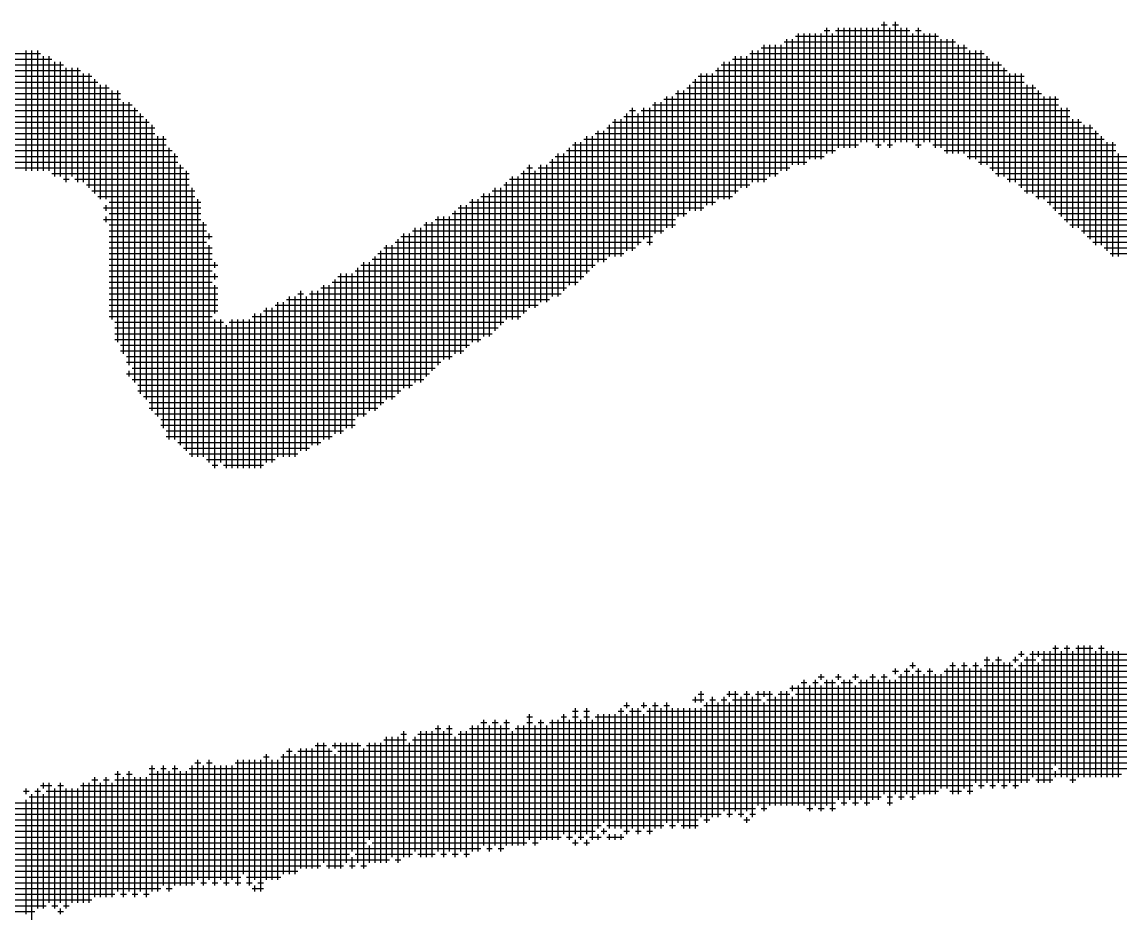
# Model space of a CAD drawing. Header units: feet. Extents: x 0 to 504600, y 0 to 356400.
# Drawn here: x 320364 to 321453, y 16913 to 17798 of the extents above; entities that cross this region are included whole.
import ezdxf

# ---------------------------------------------------------------- set-up
doc = ezdxf.new("R2010")
doc.units = ezdxf.units.FT
doc.header["$LTSCALE"] = 600
doc.header["$MEASUREMENT"] = 0
doc.layers.add('CX-COMM', color=3, linetype='CONTINUOUS')

msp = doc.modelspace()

# ---------------------------------------------------------------- linework, layer by layer
at = {"layer": 'CX-COMM'}
for p, q in [((321159.1, 17790, 14725.6), (321164.8, 17790, 14725.6)), ((321161.9, 17668, 14725.6), (321161.9, 17792.8, 14725.6)), ((321170.4, 17790, 14725.6), (321244.1, 17790, 14725.6)), ((321173.3, 17673.7, 14725.6), (321173.3, 17792.8, 14725.6)), ((321178.9, 17673.7, 14725.6), (321178.9, 17792.8, 14725.6)), ((321184.6, 17673.7, 14725.6), (321184.6, 17792.8, 14725.6)), ((321190.3, 17673.7, 14725.6), (321190.3, 17792.8, 14725.6)), ((321196, 17679.4, 14725.6), (321196, 17792.8, 14725.6)), ((321201.6, 17679.4, 14725.6), (321201.6, 17792.8, 14725.6)), ((321207.3, 17679.4, 14725.6), (321207.3, 17792.8, 14725.6)), ((321213, 17673.7, 14725.6), (321213, 17792.8, 14725.6)), ((321215.8, 17795.6, 14725.6), (321221.5, 17795.6, 14725.6)), ((321218.6, 17679.4, 14725.6), (321218.6, 17798.5, 14725.6)), ((321224.3, 17673.7, 14725.6), (321224.3, 17792.8, 14725.6)), ((321227.1, 17795.6, 14725.6), (321232.8, 17795.6, 14725.6)), ((321230, 17679.4, 14725.6), (321230, 17798.5, 14725.6)), ((321235.6, 17679.4, 14725.6), (321235.6, 17792.8, 14725.6)), ((321241.3, 17679.4, 14725.6), (321241.3, 17792.8, 14725.6)), ((321249.8, 17790, 14725.6), (321255.5, 17790, 14725.6)), ((321252.7, 17673.7, 14725.6), (321252.7, 17792.8, 14725.6)), ((321119.4, 17778.6, 14725.6), (321289.5, 17778.6, 14725.6)), ((321122.2, 17651, 14725.6), (321122.2, 17781.4, 14725.6)), ((321127.9, 17656.7, 14725.6), (321127.9, 17781.4, 14725.6)), ((321130.7, 17784.3, 14725.6), (321272.5, 17784.3, 14725.6)), ((321133.6, 17656.7, 14725.6), (321133.6, 17787.1, 14725.6)), ((321139.3, 17656.7, 14725.6), (321139.3, 17787.1, 14725.6)), ((321144.9, 17662.4, 14725.6), (321144.9, 17787.1, 14725.6)), ((321150.6, 17662.4, 14725.6), (321150.6, 17787.1, 14725.6)), ((321156.3, 17662.4, 14725.6), (321156.3, 17787.1, 14725.6)), ((321167.6, 17668, 14725.6), (321167.6, 17787.1, 14725.6)), ((321247, 17679.4, 14725.6), (321247, 17787.1, 14725.6)), ((321258.3, 17679.4, 14725.6), (321258.3, 17787.1, 14725.6)), ((321264, 17679.4, 14725.6), (321264, 17787.1, 14725.6)), ((321269.7, 17673.7, 14725.6), (321269.7, 17787.1, 14725.6)), ((321275.3, 17673.7, 14725.6), (321275.3, 17781.4, 14725.6)), ((321281, 17668, 14725.6), (321281, 17781.4, 14725.6)), ((321286.7, 17668, 14725.6), (321286.7, 17781.4, 14725.6)), ((320268.9, 17767.3, 14725.6), (320382.3, 17767.3, 14725.6)), ((320368.1, 17651, 14725.6), (320368.1, 17770.1, 14725.6)), ((320373.8, 17651, 14725.6), (320373.8, 17770.1, 14725.6)), ((320379.5, 17651, 14725.6), (320379.5, 17770.1, 14725.6)), ((321085.4, 17767.3, 14725.6), (321317.9, 17767.3, 14725.6)), ((321088.2, 17639.7, 14725.6), (321088.2, 17770.1, 14725.6)), ((321093.9, 17639.7, 14725.6), (321093.9, 17770.1, 14725.6)), ((321096.7, 17772.9, 14725.6), (321300.8, 17772.9, 14725.6)), ((321099.6, 17639.7, 14725.6), (321099.6, 17775.8, 14725.6)), ((321105.2, 17645.4, 14725.6), (321105.2, 17775.8, 14725.6)), ((321110.9, 17645.4, 14725.6), (321110.9, 17775.8, 14725.6)), ((321116.6, 17651, 14725.6), (321116.6, 17775.8, 14725.6)), ((321292.3, 17668, 14725.6), (321292.3, 17775.8, 14725.6)), ((321298, 17668, 14725.6), (321298, 17775.8, 14725.6)), ((321303.7, 17662.4, 14725.6), (321303.7, 17770.1, 14725.6)), ((321309.4, 17662.4, 14725.6), (321309.4, 17770.1, 14725.6)), ((321315, 17656.7, 14725.6), (321315, 17770.1, 14725.6)), ((320240.6, 17755.9, 14725.6), (320405, 17755.9, 14725.6)), ((320251.9, 17761.6, 14725.6), (320393.6, 17761.6, 14725.6)), ((320385.1, 17651, 14725.6), (320385.1, 17764.4, 14725.6)), ((320390.8, 17651, 14725.6), (320390.8, 17764.4, 14725.6)), ((320396.5, 17645.4, 14725.6), (320396.5, 17758.8, 14725.6)), ((320402.2, 17645.4, 14725.6), (320402.2, 17758.8, 14725.6)), ((321057, 17755.9, 14725.6), (321334.9, 17755.9, 14725.6)), ((321059.9, 17622.7, 14725.6), (321059.9, 17758.8, 14725.6)), ((321065.5, 17622.7, 14725.6), (321065.5, 17758.8, 14725.6)), ((321068.4, 17761.6, 14725.6), (321323.5, 17761.6, 14725.6)), ((321071.2, 17628.4, 14725.6), (321071.2, 17764.4, 14725.6)), ((321076.9, 17634, 14725.6), (321076.9, 17764.4, 14725.6)), ((321082.6, 17634, 14725.6), (321082.6, 17764.4, 14725.6)), ((321320.7, 17656.7, 14725.6), (321320.7, 17764.4, 14725.6)), ((321326.4, 17651, 14725.6), (321326.4, 17758.8, 14725.6)), ((321332, 17645.4, 14725.6), (321332, 17758.8, 14725.6)), ((320229.2, 17750.3, 14725.6), (320422, 17750.3, 14725.6)), ((320407.8, 17639.7, 14725.6), (320407.8, 17753.1, 14725.6)), ((320413.5, 17645.4, 14725.6), (320413.5, 17753.1, 14725.6)), ((320419.2, 17639.7, 14725.6), (320419.2, 17753.1, 14725.6)), ((320424.8, 17639.7, 14725.6), (320424.8, 17747.4, 14725.6)), ((320430.5, 17634, 14725.6), (320430.5, 17747.4, 14725.6)), ((321037.2, 17611.3, 14725.6), (321037.2, 17747.4, 14725.6)), ((321042.9, 17617, 14725.6), (321042.9, 17747.4, 14725.6)), ((321048.5, 17617, 14725.6), (321048.5, 17747.4, 14725.6)), ((321051.4, 17750.3, 14725.6), (321340.5, 17750.3, 14725.6)), ((321054.2, 17622.7, 14725.6), (321054.2, 17753.1, 14725.6)), ((321337.7, 17645.4, 14725.6), (321337.7, 17753.1, 14725.6)), ((321343.4, 17639.7, 14725.6), (321343.4, 17747.4, 14725.6)), ((321349, 17639.7, 14725.6), (321349, 17747.4, 14725.6)), ((321354.7, 17634, 14725.6), (321354.7, 17747.4, 14725.6)), ((320195.2, 17738.9, 14725.6), (320439, 17738.9, 14725.6)), ((320217.9, 17744.6, 14725.6), (320433.3, 17744.6, 14725.6)), ((320436.2, 17628.4, 14725.6), (320436.2, 17741.8, 14725.6)), ((320441.8, 17622.7, 14725.6), (320441.8, 17736.1, 14725.6)), ((320447.5, 17622.7, 14725.6), (320447.5, 17736.1, 14725.6)), ((321025.9, 17611.3, 14725.6), (321025.9, 17736.1, 14725.6)), ((321028.7, 17738.9, 14725.6), (321357.5, 17738.9, 14725.6)), ((321031.5, 17611.3, 14725.6), (321031.5, 17741.8, 14725.6)), ((321034.4, 17744.6, 14725.6), (321357.5, 17744.6, 14725.6)), ((321360.4, 17628.4, 14725.6), (321360.4, 17736.1, 14725.6)), ((321366.1, 17628.4, 14725.6), (321366.1, 17736.1, 14725.6)), ((320178.2, 17727.6, 14725.6), (320461.7, 17727.6, 14725.6)), ((320195.2, 17733.3, 14725.6), (320450.3, 17733.3, 14725.6)), ((320453.2, 17503.6, 14725.6), (320453.2, 17730.4, 14725.6)), ((320458.9, 17480.9, 14725.6), (320458.9, 17730.4, 14725.6)), ((321003.2, 17594.3, 14725.6), (321003.2, 17724.7, 14725.6)), ((321008.8, 17594.3, 14725.6), (321008.8, 17724.7, 14725.6)), ((321011.7, 17727.6, 14725.6), (321374.6, 17727.6, 14725.6)), ((321014.5, 17605.7, 14725.6), (321014.5, 17730.4, 14725.6)), ((321020.2, 17605.7, 14725.6), (321020.2, 17730.4, 14725.6)), ((321023, 17733.3, 14725.6), (321368.9, 17733.3, 14725.6)), ((321371.7, 17622.7, 14725.6), (321371.7, 17730.4, 14725.6)), ((321377.4, 17622.7, 14725.6), (321377.4, 17724.7, 14725.6)), ((321383.1, 17617, 14725.6), (321383.1, 17724.7, 14725.6)), ((321388.7, 17611.3, 14725.6), (321388.7, 17724.7, 14725.6)), ((320166.8, 17716.2, 14725.6), (320473, 17716.2, 14725.6)), ((320178.2, 17721.9, 14725.6), (320461.7, 17721.9, 14725.6)), ((320464.5, 17469.6, 14725.6), (320464.5, 17719.1, 14725.6)), ((320470.2, 17458.3, 14725.6), (320470.2, 17719.1, 14725.6)), ((320475.9, 17441.2, 14725.6), (320475.9, 17713.4, 14725.6)), ((320969.2, 17571.7, 14725.6), (320969.2, 17713.4, 14725.6)), ((320980.5, 17583, 14725.6), (320980.5, 17713.4, 14725.6)), ((320986.2, 17577.3, 14725.6), (320986.2, 17713.4, 14725.6)), ((320989, 17716.2, 14725.6), (321391.6, 17716.2, 14725.6)), ((320991.8, 17588.7, 14725.6), (320991.8, 17719.1, 14725.6)), ((320997.5, 17588.7, 14725.6), (320997.5, 17719.1, 14725.6)), ((321000.3, 17721.9, 14725.6), (321391.6, 17721.9, 14725.6)), ((321394.4, 17605.7, 14725.6), (321394.4, 17713.4, 14725.6)), ((321400.1, 17600, 14725.6), (321400.1, 17713.4, 14725.6)), ((320155.5, 17704.9, 14725.6), (320484.4, 17704.9, 14725.6)), ((320161.2, 17710.6, 14725.6), (320478.7, 17710.6, 14725.6)), ((320481.5, 17429.9, 14725.6), (320481.5, 17707.7, 14725.6)), ((320487.2, 17424.2, 14725.6), (320487.2, 17702.1, 14725.6)), ((320952.1, 17566, 14725.6), (320952.1, 17702.1, 14725.6)), ((320957.8, 17566, 14725.6), (320957.8, 17702.1, 14725.6)), ((320960.6, 17704.9, 14725.6), (321402.9, 17704.9, 14725.6)), ((320963.5, 17571.7, 14725.6), (320963.5, 17707.7, 14725.6)), ((320966.3, 17710.6, 14725.6), (320972, 17710.6, 14725.6)), ((320974.8, 17577.3, 14725.6), (320974.8, 17707.7, 14725.6)), ((320977.7, 17710.6, 14725.6), (321402.9, 17710.6, 14725.6)), ((321405.7, 17594.3, 14725.6), (321405.7, 17702.1, 14725.6)), ((321411.4, 17594.3, 14725.6), (321411.4, 17702.1, 14725.6)), ((320138.5, 17693.6, 14725.6), (320495.7, 17693.6, 14725.6)), ((320149.8, 17699.2, 14725.6), (320490, 17699.2, 14725.6)), ((320492.9, 17412.9, 14725.6), (320492.9, 17696.4, 14725.6)), ((320935.1, 17560.3, 14725.6), (320935.1, 17690.7, 14725.6)), ((320940.8, 17560.3, 14725.6), (320940.8, 17690.7, 14725.6)), ((320943.6, 17693.6, 14725.6), (321425.6, 17693.6, 14725.6)), ((320946.5, 17566, 14725.6), (320946.5, 17696.4, 14725.6)), ((320949.3, 17699.2, 14725.6), (321414.2, 17699.2, 14725.6)), ((321417.1, 17588.7, 14725.6), (321417.1, 17696.4, 14725.6)), ((321422.8, 17583, 14725.6), (321422.8, 17696.4, 14725.6)), ((321428.4, 17577.3, 14725.6), (321428.4, 17690.7, 14725.6)), ((320127.2, 17682.2, 14725.6), (320507, 17682.2, 14725.6)), ((320138.5, 17687.9, 14725.6), (320495.7, 17687.9, 14725.6)), ((320498.5, 17407.2, 14725.6), (320498.5, 17685.1, 14725.6)), ((320504.2, 17395.9, 14725.6), (320504.2, 17685.1, 14725.6)), ((320921, 17682.2, 14725.6), (321436.9, 17682.2, 14725.6)), ((320923.8, 17549, 14725.6), (320923.8, 17685.1, 14725.6)), ((320929.5, 17554.6, 14725.6), (320929.5, 17685.1, 14725.6)), ((320932.3, 17687.9, 14725.6), (321431.3, 17687.9, 14725.6)), ((321434.1, 17577.3, 14725.6), (321434.1, 17685.1, 14725.6)), ((320110.1, 17670.9, 14725.6), (320512.7, 17670.9, 14725.6)), ((320115.8, 17676.6, 14725.6), (320507, 17676.6, 14725.6)), ((320509.9, 17384.5, 14725.6), (320509.9, 17673.7, 14725.6)), ((320903.9, 17670.9, 14725.6), (321170.4, 17670.9, 14725.6)), ((320906.8, 17537.6, 14725.6), (320906.8, 17673.7, 14725.6)), ((320909.6, 17676.6, 14725.6), (321193.1, 17676.6, 14725.6)), ((320912.5, 17537.6, 14725.6), (320912.5, 17679.4, 14725.6)), ((320918.1, 17543.3, 14725.6), (320918.1, 17679.4, 14725.6)), ((321210.1, 17676.6, 14725.6), (321215.8, 17676.6, 14725.6)), ((321221.5, 17676.6, 14725.6), (321227.1, 17676.6, 14725.6)), ((321249.8, 17676.6, 14725.6), (321255.5, 17676.6, 14725.6)), ((321266.8, 17676.6, 14725.6), (321448.3, 17676.6, 14725.6)), ((321278.2, 17670.9, 14725.6), (321448.3, 17670.9, 14725.6)), ((321439.8, 17571.7, 14725.6), (321439.8, 17679.4, 14725.6)), ((321445.4, 17566, 14725.6), (321445.4, 17679.4, 14725.6)), ((320093.1, 17659.5, 14725.6), (320518.4, 17659.5, 14725.6)), ((320104.5, 17665.2, 14725.6), (320518.4, 17665.2, 14725.6)), ((320515.6, 17384.5, 14725.6), (320515.6, 17668, 14725.6)), ((320886.9, 17659.5, 14725.6), (321142.1, 17659.5, 14725.6)), ((320889.8, 17526.3, 14725.6), (320889.8, 17662.4, 14725.6)), ((320892.6, 17665.2, 14725.6), (321159.1, 17665.2, 14725.6)), ((320895.4, 17526.3, 14725.6), (320895.4, 17668, 14725.6)), ((320901.1, 17532, 14725.6), (320901.1, 17668, 14725.6)), ((321300.8, 17665.2, 14725.6), (321459.6, 17665.2, 14725.6)), ((321312.2, 17659.5, 14725.6), (321465.3, 17659.5, 14725.6)), ((321451.1, 17566, 14725.6), (321451.1, 17668, 14725.6)), ((320093.1, 17653.9, 14725.6), (320524.1, 17653.9, 14725.6)), ((320393.6, 17648.2, 14725.6), (320529.7, 17648.2, 14725.6)), ((320521.2, 17378.9, 14725.6), (320521.2, 17656.7, 14725.6)), ((320526.9, 17373.2, 14725.6), (320526.9, 17651, 14725.6)), ((320858.6, 17648.2, 14725.6), (321113.7, 17648.2, 14725.6)), ((320861.4, 17509.3, 14725.6), (320861.4, 17651, 14725.6)), ((320864.3, 17653.9, 14725.6), (320869.9, 17653.9, 14725.6)), ((320867.1, 17515, 14725.6), (320867.1, 17656.7, 14725.6)), ((320872.8, 17515, 14725.6), (320872.8, 17651, 14725.6)), ((320875.6, 17653.9, 14725.6), (321125.1, 17653.9, 14725.6)), ((320878.4, 17520.6, 14725.6), (320878.4, 17656.7, 14725.6)), ((320884.1, 17520.6, 14725.6), (320884.1, 17656.7, 14725.6)), ((321323.5, 17653.9, 14725.6), (321470.9, 17653.9, 14725.6)), ((321329.2, 17648.2, 14725.6), (321482.3, 17648.2, 14725.6)), ((320405, 17642.5, 14725.6), (320410.7, 17642.5, 14725.6)), ((320416.3, 17642.5, 14725.6), (320529.7, 17642.5, 14725.6)), ((320427.7, 17636.9, 14725.6), (320529.7, 17636.9, 14725.6)), ((320841.6, 17636.9, 14725.6), (321085.4, 17636.9, 14725.6)), ((320844.4, 17503.6, 14725.6), (320844.4, 17639.7, 14725.6)), ((320847.2, 17642.5, 14725.6), (321102.4, 17642.5, 14725.6)), ((320850.1, 17503.6, 14725.6), (320850.1, 17645.4, 14725.6)), ((320855.8, 17503.6, 14725.6), (320855.8, 17645.4, 14725.6)), ((321340.5, 17642.5, 14725.6), (321493.6, 17642.5, 14725.6)), ((321351.9, 17636.9, 14725.6), (321499.3, 17636.9, 14725.6)), ((320433.3, 17631.2, 14725.6), (320535.4, 17631.2, 14725.6)), ((320439, 17625.5, 14725.6), (320535.4, 17625.5, 14725.6)), ((320532.6, 17367.5, 14725.6), (320532.6, 17634, 14725.6)), ((320818.9, 17625.5, 14725.6), (321068.4, 17625.5, 14725.6)), ((320821.7, 17486.6, 14725.6), (320821.7, 17628.4, 14725.6)), ((320827.4, 17486.6, 14725.6), (320827.4, 17628.4, 14725.6)), ((320830.2, 17631.2, 14725.6), (321074, 17631.2, 14725.6)), ((320833.1, 17492.3, 14725.6), (320833.1, 17634, 14725.6)), ((320838.7, 17497.9, 14725.6), (320838.7, 17634, 14725.6)), ((321357.5, 17631.2, 14725.6), (321505, 17631.2, 14725.6)), ((321368.9, 17625.5, 14725.6), (321522, 17625.5, 14725.6)), ((320447.5, 17611.3, 14725.6), (320447.5, 17617, 14725.6)), ((320450.3, 17619.9, 14725.6), (320541.1, 17619.9, 14725.6)), ((320538.2, 17367.5, 14725.6), (320538.2, 17622.7, 14725.6)), ((320799.1, 17469.6, 14725.6), (320799.1, 17617, 14725.6)), ((320804.7, 17475.3, 14725.6), (320804.7, 17617, 14725.6)), ((320807.6, 17619.9, 14725.6), (321051.4, 17619.9, 14725.6)), ((320810.4, 17480.9, 14725.6), (320810.4, 17622.7, 14725.6)), ((320816.1, 17480.9, 14725.6), (320816.1, 17622.7, 14725.6)), ((321380.2, 17619.9, 14725.6), (321527.6, 17619.9, 14725.6)), ((320444.7, 17614.2, 14725.6), (320541.1, 17614.2, 14725.6)), ((320447.5, 17600, 14725.6), (320447.5, 17605.7, 14725.6)), ((320450.3, 17608.5, 14725.6), (320541.1, 17608.5, 14725.6)), ((320776.4, 17458.3, 14725.6), (320776.4, 17605.7, 14725.6)), ((320782, 17463.9, 14725.6), (320782, 17605.7, 14725.6)), ((320787.7, 17463.9, 14725.6), (320787.7, 17605.7, 14725.6)), ((320790.5, 17608.5, 14725.6), (321023, 17608.5, 14725.6)), ((320793.4, 17469.6, 14725.6), (320793.4, 17611.3, 14725.6)), ((320796.2, 17614.2, 14725.6), (321040, 17614.2, 14725.6)), ((321385.9, 17614.2, 14725.6), (321550.3, 17614.2, 14725.6)), ((321391.6, 17608.5, 14725.6), (321556, 17608.5, 14725.6)), ((320444.7, 17602.8, 14725.6), (320541.1, 17602.8, 14725.6)), ((320450.3, 17597.2, 14725.6), (320546.7, 17597.2, 14725.6)), ((320543.9, 17367.5, 14725.6), (320543.9, 17600, 14725.6)), ((320753.7, 17441.2, 14725.6), (320753.7, 17594.3, 14725.6)), ((320759.4, 17441.2, 14725.6), (320759.4, 17594.3, 14725.6)), ((320762.2, 17597.2, 14725.6), (321011.7, 17597.2, 14725.6)), ((320765, 17446.9, 14725.6), (320765, 17600, 14725.6)), ((320770.7, 17452.6, 14725.6), (320770.7, 17600, 14725.6)), ((320773.5, 17602.8, 14725.6), (321011.7, 17602.8, 14725.6)), ((321397.2, 17602.8, 14725.6), (321573, 17602.8, 14725.6)), ((321402.9, 17597.2, 14725.6), (321595.7, 17597.2, 14725.6)), ((320450.3, 17591.5, 14725.6), (320546.7, 17591.5, 14725.6)), ((320450.3, 17585.8, 14725.6), (320552.4, 17585.8, 14725.6)), ((320549.6, 17583, 14725.6), (320549.6, 17588.7, 14725.6)), ((320736.7, 17429.9, 14725.6), (320736.7, 17583, 14725.6)), ((320739.5, 17585.8, 14725.6), (320989, 17585.8, 14725.6)), ((320742.4, 17435.6, 14725.6), (320742.4, 17588.7, 14725.6)), ((320748, 17435.6, 14725.6), (320748, 17588.7, 14725.6)), ((320750.9, 17591.5, 14725.6), (321000.3, 17591.5, 14725.6)), ((321414.2, 17591.5, 14725.6), (321607, 17591.5, 14725.6)), ((321419.9, 17585.8, 14725.6), (321629.7, 17585.8, 14725.6)), ((320450.3, 17580.2, 14725.6), (320546.7, 17580.2, 14725.6)), ((320450.3, 17574.5, 14725.6), (320552.4, 17574.5, 14725.6)), ((320549.6, 17361.9, 14725.6), (320549.6, 17577.3, 14725.6)), ((320719.7, 17418.6, 14725.6), (320719.7, 17571.7, 14725.6)), ((320722.5, 17574.5, 14725.6), (320972, 17574.5, 14725.6)), ((320725.3, 17424.2, 14725.6), (320725.3, 17577.3, 14725.6)), ((320731, 17424.2, 14725.6), (320731, 17577.3, 14725.6)), ((320733.8, 17580.2, 14725.6), (320977.7, 17580.2, 14725.6)), ((320983.3, 17580.2, 14725.6), (320989, 17580.2, 14725.6)), ((321425.6, 17580.2, 14725.6), (321658.1, 17580.2, 14725.6)), ((321436.9, 17574.5, 14725.6), (322553.9, 17574.5, 14725.6)), ((320450.3, 17568.8, 14725.6), (320552.4, 17568.8, 14725.6)), ((320450.3, 17563.2, 14725.6), (320552.4, 17563.2, 14725.6)), ((320555.2, 17554.6, 14725.6), (320555.2, 17560.3, 14725.6)), ((320702.7, 17407.2, 14725.6), (320702.7, 17560.3, 14725.6)), ((320708.3, 17412.9, 14725.6), (320708.3, 17560.3, 14725.6)), ((320711.2, 17563.2, 14725.6), (320943.6, 17563.2, 14725.6)), ((320714, 17412.9, 14725.6), (320714, 17566, 14725.6)), ((320716.8, 17568.8, 14725.6), (320960.6, 17568.8, 14725.6)), ((321442.6, 17568.8, 14725.6), (322525.6, 17568.8, 14725.6)), ((320450.3, 17557.5, 14725.6), (320558.1, 17557.5, 14725.6)), ((320450.3, 17551.8, 14725.6), (320552.4, 17551.8, 14725.6)), ((320555.2, 17543.3, 14725.6), (320555.2, 17549, 14725.6)), ((320680, 17390.2, 14725.6), (320680, 17549, 14725.6)), ((320685.7, 17395.9, 14725.6), (320685.7, 17549, 14725.6)), ((320691.3, 17395.9, 14725.6), (320691.3, 17549, 14725.6)), ((320694.2, 17551.8, 14725.6), (320926.6, 17551.8, 14725.6)), ((320697, 17407.2, 14725.6), (320697, 17554.6, 14725.6)), ((320699.8, 17557.5, 14725.6), (320932.3, 17557.5, 14725.6)), ((320450.3, 17546.1, 14725.6), (320558.1, 17546.1, 14725.6)), ((320450.3, 17540.5, 14725.6), (320552.4, 17540.5, 14725.6)), ((320671.5, 17540.5, 14725.6), (320915.3, 17540.5, 14725.6)), ((320674.3, 17390.2, 14725.6), (320674.3, 17543.3, 14725.6)), ((320677.1, 17546.1, 14725.6), (320921, 17546.1, 14725.6)), ((320450.3, 17534.8, 14725.6), (320558.1, 17534.8, 14725.6)), ((320450.3, 17529.1, 14725.6), (320558.1, 17529.1, 14725.6)), ((320555.2, 17509.3, 14725.6), (320555.2, 17537.6, 14725.6)), ((320637.5, 17529.1, 14725.6), (320643.1, 17529.1, 14725.6)), ((320640.3, 17373.2, 14725.6), (320640.3, 17532, 14725.6)), ((320648.8, 17529.1, 14725.6), (320898.3, 17529.1, 14725.6)), ((320651.6, 17378.9, 14725.6), (320651.6, 17532, 14725.6)), ((320657.3, 17378.9, 14725.6), (320657.3, 17532, 14725.6)), ((320660.1, 17534.8, 14725.6), (320903.9, 17534.8, 14725.6)), ((320663, 17384.5, 14725.6), (320663, 17537.6, 14725.6)), ((320668.6, 17384.5, 14725.6), (320668.6, 17537.6, 14725.6)), ((320450.3, 17523.5, 14725.6), (320558.1, 17523.5, 14725.6)), ((320450.3, 17517.8, 14725.6), (320558.1, 17517.8, 14725.6)), ((320614.8, 17517.8, 14725.6), (320875.6, 17517.8, 14725.6)), ((320617.6, 17367.5, 14725.6), (320617.6, 17520.6, 14725.6)), ((320623.3, 17367.5, 14725.6), (320623.3, 17520.6, 14725.6)), ((320626.1, 17523.5, 14725.6), (320886.9, 17523.5, 14725.6)), ((320629, 17367.5, 14725.6), (320629, 17526.3, 14725.6)), ((320634.6, 17367.5, 14725.6), (320634.6, 17526.3, 14725.6)), ((320646, 17373.2, 14725.6), (320646, 17526.3, 14725.6)), ((320450.3, 17512.1, 14725.6), (320558.1, 17512.1, 14725.6)), ((320450.3, 17506.5, 14725.6), (320552.4, 17506.5, 14725.6)), ((320592.1, 17506.5, 14725.6), (320858.6, 17506.5, 14725.6)), ((320594.9, 17356.2, 14725.6), (320594.9, 17509.3, 14725.6)), ((320600.6, 17356.2, 14725.6), (320600.6, 17509.3, 14725.6)), ((320603.4, 17512.1, 14725.6), (320864.3, 17512.1, 14725.6)), ((320606.3, 17361.9, 14725.6), (320606.3, 17515, 14725.6)), ((320611.9, 17361.9, 14725.6), (320611.9, 17515, 14725.6)), ((320456, 17500.8, 14725.6), (320563.7, 17500.8, 14725.6)), ((320456, 17495.1, 14725.6), (320835.9, 17495.1, 14725.6)), ((320555.2, 17356.2, 14725.6), (320555.2, 17503.6, 14725.6)), ((320560.9, 17361.9, 14725.6), (320560.9, 17503.6, 14725.6)), ((320566.6, 17356.2, 14725.6), (320566.6, 17497.9, 14725.6)), ((320569.4, 17500.8, 14725.6), (320841.6, 17500.8, 14725.6)), ((320572.3, 17356.2, 14725.6), (320572.3, 17503.6, 14725.6)), ((320577.9, 17356.2, 14725.6), (320577.9, 17503.6, 14725.6)), ((320583.6, 17356.2, 14725.6), (320583.6, 17503.6, 14725.6)), ((320589.3, 17356.2, 14725.6), (320589.3, 17503.6, 14725.6)), ((320456, 17489.4, 14725.6), (320830.2, 17489.4, 14725.6)), ((320456, 17483.8, 14725.6), (320818.9, 17483.8, 14725.6)), ((320461.7, 17478.1, 14725.6), (320807.6, 17478.1, 14725.6)), ((320461.7, 17472.4, 14725.6), (320801.9, 17472.4, 14725.6)), ((320467.4, 17466.8, 14725.6), (320790.5, 17466.8, 14725.6)), ((320467.4, 17461.1, 14725.6), (320779.2, 17461.1, 14725.6)), ((320470.2, 17446.9, 14725.6), (320470.2, 17452.6, 14725.6)), ((320473, 17455.4, 14725.6), (320773.5, 17455.4, 14725.6)), ((320467.4, 17449.8, 14725.6), (320767.9, 17449.8, 14725.6)), ((320473, 17444.1, 14725.6), (320762.2, 17444.1, 14725.6)), ((320478.7, 17438.4, 14725.6), (320750.9, 17438.4, 14725.6)), ((320478.7, 17432.7, 14725.6), (320739.5, 17432.7, 14725.6)), ((320484.4, 17427.1, 14725.6), (320733.8, 17427.1, 14725.6)), ((320490, 17421.4, 14725.6), (320722.5, 17421.4, 14725.6)), ((320490, 17415.7, 14725.6), (320716.8, 17415.7, 14725.6)), ((320495.7, 17410.1, 14725.6), (320705.5, 17410.1, 14725.6)), ((320501.4, 17404.4, 14725.6), (320694.2, 17404.4, 14725.6)), ((320501.4, 17398.7, 14725.6), (320694.2, 17398.7, 14725.6)), ((320507, 17393.1, 14725.6), (320682.8, 17393.1, 14725.6)), ((320507, 17387.4, 14725.6), (320671.5, 17387.4, 14725.6)), ((320518.4, 17381.7, 14725.6), (320660.1, 17381.7, 14725.6)), ((320524.1, 17376, 14725.6), (320648.8, 17376, 14725.6)), ((320529.7, 17370.4, 14725.6), (320637.5, 17370.4, 14725.6)), ((320546.7, 17364.7, 14725.6), (320614.8, 17364.7, 14725.6)), ((320552.4, 17359, 14725.6), (320558.1, 17359, 14725.6)), ((320563.7, 17359, 14725.6), (320603.4, 17359, 14725.6)), ((321388.7, 17061.4, 14725.6), (321388.7, 17180.4, 14725.6)), ((321400.1, 17050, 14725.6), (321400.1, 17180.4, 14725.6)), ((321411.4, 17050, 14725.6), (321411.4, 17180.4, 14725.6)), ((321417.1, 17050, 14725.6), (321417.1, 17180.4, 14725.6)), ((321422.8, 17050, 14725.6), (321422.8, 17180.4, 14725.6)), ((321434.1, 17050, 14725.6), (321434.1, 17180.4, 14725.6)), ((321320.7, 17044.3, 14725.6), (321320.7, 17169.1, 14725.6)), ((321332, 17044.3, 14725.6), (321332, 17169.1, 14725.6)), ((321349, 17163.4, 14725.6), (321349, 17169.1, 14725.6)), ((321351.9, 17171.9, 14725.6), (321357.5, 17171.9, 14725.6)), ((321354.7, 17169.1, 14725.6), (321354.7, 17174.8, 14725.6)), ((321360.4, 17044.3, 14725.6), (321360.4, 17169.1, 14725.6)), ((321363.2, 17171.9, 14725.6), (322576.6, 17171.9, 14725.6)), ((321366.1, 17050, 14725.6), (321366.1, 17174.8, 14725.6)), ((321371.7, 17169.1, 14725.6), (321371.7, 17174.8, 14725.6)), ((321377.4, 17044.3, 14725.6), (321377.4, 17174.8, 14725.6)), ((321383.1, 17044.3, 14725.6), (321383.1, 17174.8, 14725.6)), ((321385.9, 17177.6, 14725.6), (321391.6, 17177.6, 14725.6)), ((321394.4, 17050, 14725.6), (321394.4, 17174.8, 14725.6)), ((321397.2, 17177.6, 14725.6), (321402.9, 17177.6, 14725.6)), ((321405.7, 17044.3, 14725.6), (321405.7, 17174.8, 14725.6)), ((321408.6, 17177.6, 14725.6), (321425.6, 17177.6, 14725.6)), ((321428.4, 17050, 14725.6), (321428.4, 17174.8, 14725.6)), ((321431.3, 17177.6, 14725.6), (321436.9, 17177.6, 14725.6)), ((321439.8, 17050, 14725.6), (321439.8, 17174.8, 14725.6)), ((321445.4, 17050, 14725.6), (321445.4, 17174.8, 14725.6)), ((321451.1, 17050, 14725.6), (321451.1, 17174.8, 14725.6)), ((321230, 17152.1, 14725.6), (321230, 17157.7, 14725.6)), ((321241.3, 17033, 14725.6), (321241.3, 17157.7, 14725.6)), ((321244.1, 17160.6, 14725.6), (321249.8, 17160.6, 14725.6)), ((321247, 17157.7, 14725.6), (321247, 17163.4, 14725.6)), ((321252.7, 17033, 14725.6), (321252.7, 17157.7, 14725.6)), ((321264, 17033, 14725.6), (321264, 17157.7, 14725.6)), ((321281, 17038.7, 14725.6), (321281, 17157.7, 14725.6)), ((321283.8, 17160.6, 14725.6), (321289.5, 17160.6, 14725.6)), ((321286.7, 17033, 14725.6), (321286.7, 17163.4, 14725.6)), ((321292.3, 17033, 14725.6), (321292.3, 17157.7, 14725.6)), ((321295.2, 17160.6, 14725.6), (321300.8, 17160.6, 14725.6)), ((321298, 17038.7, 14725.6), (321298, 17163.4, 14725.6)), ((321303.7, 17033, 14725.6), (321303.7, 17157.7, 14725.6)), ((321306.5, 17160.6, 14725.6), (321312.2, 17160.6, 14725.6)), ((321309.4, 17044.3, 14725.6), (321309.4, 17163.4, 14725.6)), ((321315, 17038.7, 14725.6), (321315, 17157.7, 14725.6)), ((321317.9, 17166.3, 14725.6), (321323.5, 17166.3, 14725.6)), ((321317.9, 17160.6, 14725.6), (321346.2, 17160.6, 14725.6)), ((321326.4, 17038.7, 14725.6), (321326.4, 17163.4, 14725.6)), ((321329.2, 17166.3, 14725.6), (321334.9, 17166.3, 14725.6)), ((321337.7, 17038.7, 14725.6), (321337.7, 17163.4, 14725.6)), ((321343.4, 17044.3, 14725.6), (321343.4, 17163.4, 14725.6)), ((321346.2, 17166.3, 14725.6), (321351.9, 17166.3, 14725.6)), ((321349, 17038.7, 14725.6), (321349, 17157.7, 14725.6)), ((321351.9, 17160.6, 14725.6), (322349.8, 17160.6, 14725.6)), ((321354.7, 17044.3, 14725.6), (321354.7, 17163.4, 14725.6)), ((321357.5, 17166.3, 14725.6), (321368.9, 17166.3, 14725.6)), ((321371.7, 17044.3, 14725.6), (321371.7, 17163.4, 14725.6)), ((321374.6, 17166.3, 14725.6), (322497.2, 17166.3, 14725.6)), ((321139.3, 17021.7, 14725.6), (321139.3, 17146.4, 14725.6)), ((321150.6, 17021.7, 14725.6), (321150.6, 17146.4, 14725.6)), ((321153.4, 17149.2, 14725.6), (321159.1, 17149.2, 14725.6)), ((321156.3, 17146.4, 14725.6), (321156.3, 17152.1, 14725.6)), ((321161.9, 17021.7, 14725.6), (321161.9, 17146.4, 14725.6)), ((321167.6, 17016, 14725.6), (321167.6, 17146.4, 14725.6)), ((321170.4, 17149.2, 14725.6), (321176.1, 17149.2, 14725.6)), ((321173.3, 17146.4, 14725.6), (321173.3, 17152.1, 14725.6)), ((321178.9, 17021.7, 14725.6), (321178.9, 17146.4, 14725.6)), ((321184.6, 17027.3, 14725.6), (321184.6, 17146.4, 14725.6)), ((321187.4, 17149.2, 14725.6), (321193.1, 17149.2, 14725.6)), ((321190.3, 17146.4, 14725.6), (321190.3, 17152.1, 14725.6)), ((321196, 17027.3, 14725.6), (321196, 17146.4, 14725.6)), ((321201.6, 17021.7, 14725.6), (321201.6, 17146.4, 14725.6)), ((321204.5, 17149.2, 14725.6), (321210.1, 17149.2, 14725.6)), ((321207.3, 17027.3, 14725.6), (321207.3, 17152.1, 14725.6)), ((321213, 17027.3, 14725.6), (321213, 17146.4, 14725.6)), ((321215.8, 17149.2, 14725.6), (321221.5, 17149.2, 14725.6)), ((321218.6, 17033, 14725.6), (321218.6, 17152.1, 14725.6)), ((321224.3, 17021.7, 14725.6), (321224.3, 17146.4, 14725.6)), ((321227.1, 17154.9, 14725.6), (321232.8, 17154.9, 14725.6)), ((321230, 17033, 14725.6), (321230, 17146.4, 14725.6)), ((321232.8, 17149.2, 14725.6), (322213.7, 17149.2, 14725.6)), ((321235.6, 17027.3, 14725.6), (321235.6, 17152.1, 14725.6)), ((321238.5, 17154.9, 14725.6), (321244.1, 17154.9, 14725.6)), ((321247, 17027.3, 14725.6), (321247, 17152.1, 14725.6)), ((321249.8, 17154.9, 14725.6), (321255.5, 17154.9, 14725.6)), ((321258.3, 17033, 14725.6), (321258.3, 17152.1, 14725.6)), ((321261.2, 17154.9, 14725.6), (321266.8, 17154.9, 14725.6)), ((321269.7, 17033, 14725.6), (321269.7, 17152.1, 14725.6)), ((321275.3, 17038.7, 14725.6), (321275.3, 17152.1, 14725.6)), ((321278.2, 17154.9, 14725.6), (322344.1, 17154.9, 14725.6)), ((321125.1, 17137.9, 14725.6), (322123, 17137.9, 14725.6)), ((321127.9, 17135.1, 14725.6), (321127.9, 17140.7, 14725.6)), ((321133.6, 17021.7, 14725.6), (321133.6, 17140.7, 14725.6)), ((321136.4, 17143.6, 14725.6), (321142.1, 17143.6, 14725.6)), ((321144.9, 17016, 14725.6), (321144.9, 17140.7, 14725.6)), ((321147.8, 17143.6, 14725.6), (321153.4, 17143.6, 14725.6)), ((321156.3, 17016, 14725.6), (321156.3, 17140.7, 14725.6)), ((321159.1, 17143.6, 14725.6), (321170.4, 17143.6, 14725.6)), ((321173.3, 17027.3, 14725.6), (321173.3, 17140.7, 14725.6)), ((321176.1, 17143.6, 14725.6), (321187.4, 17143.6, 14725.6)), ((321190.3, 17021.7, 14725.6), (321190.3, 17140.7, 14725.6)), ((321193.1, 17143.6, 14725.6), (322157, 17143.6, 14725.6)), ((321028.7, 17126.6, 14725.6), (321040, 17126.6, 14725.6)), ((321031.5, 17123.7, 14725.6), (321031.5, 17129.4, 14725.6)), ((321034.4, 17132.2, 14725.6), (321040, 17132.2, 14725.6)), ((321037.2, 17123.7, 14725.6), (321037.2, 17135.1, 14725.6)), ((321045.7, 17126.6, 14725.6), (321051.4, 17126.6, 14725.6)), ((321048.5, 17010.3, 14725.6), (321048.5, 17129.4, 14725.6)), ((321057, 17126.6, 14725.6), (321062.7, 17126.6, 14725.6)), ((321059.9, 17016, 14725.6), (321059.9, 17129.4, 14725.6)), ((321062.7, 17132.2, 14725.6), (321074, 17132.2, 14725.6)), ((321065.5, 17129.4, 14725.6), (321065.5, 17135.1, 14725.6)), ((321068.4, 17126.6, 14725.6), (321096.7, 17126.6, 14725.6)), ((321071.2, 17016, 14725.6), (321071.2, 17135.1, 14725.6)), ((321076.9, 17010.3, 14725.6), (321076.9, 17129.4, 14725.6)), ((321079.7, 17132.2, 14725.6), (321085.4, 17132.2, 14725.6)), ((321082.6, 17016, 14725.6), (321082.6, 17135.1, 14725.6)), ((321088.2, 17010.3, 14725.6), (321088.2, 17129.4, 14725.6)), ((321091.1, 17132.2, 14725.6), (321108.1, 17132.2, 14725.6)), ((321093.9, 17021.7, 14725.6), (321093.9, 17135.1, 14725.6)), ((321099.6, 17129.4, 14725.6), (321099.6, 17135.1, 14725.6)), ((321102.4, 17126.6, 14725.6), (322032.3, 17126.6, 14725.6)), ((321105.2, 17021.7, 14725.6), (321105.2, 17135.1, 14725.6)), ((321110.9, 17021.7, 14725.6), (321110.9, 17129.4, 14725.6)), ((321113.7, 17132.2, 14725.6), (321125.1, 17132.2, 14725.6)), ((321116.6, 17021.7, 14725.6), (321116.6, 17135.1, 14725.6)), ((321122.2, 17021.7, 14725.6), (321122.2, 17135.1, 14725.6)), ((321127.9, 17021.7, 14725.6), (321127.9, 17129.4, 14725.6)), ((321130.7, 17132.2, 14725.6), (322111.7, 17132.2, 14725.6)), ((320909.6, 17115.2, 14725.6), (320915.3, 17115.2, 14725.6)), ((320912.5, 16993.3, 14725.6), (320912.5, 17118.1, 14725.6)), ((320921, 17115.2, 14725.6), (320926.6, 17115.2, 14725.6)), ((320923.8, 16993.3, 14725.6), (320923.8, 17118.1, 14725.6)), ((320955, 17115.2, 14725.6), (320960.6, 17115.2, 14725.6)), ((320957.8, 16999, 14725.6), (320957.8, 17118.1, 14725.6)), ((320960.6, 17120.9, 14725.6), (320966.3, 17120.9, 14725.6)), ((320963.5, 17118.1, 14725.6), (320963.5, 17123.7, 14725.6)), ((320966.3, 17115.2, 14725.6), (320977.7, 17115.2, 14725.6)), ((320969.2, 16999, 14725.6), (320969.2, 17118.1, 14725.6)), ((320974.8, 16993.3, 14725.6), (320974.8, 17118.1, 14725.6)), ((320977.7, 17120.9, 14725.6), (320983.3, 17120.9, 14725.6)), ((320980.5, 17118.1, 14725.6), (320980.5, 17123.7, 14725.6)), ((320983.3, 17115.2, 14725.6), (321964.2, 17115.2, 14725.6)), ((320986.2, 16993.3, 14725.6), (320986.2, 17118.1, 14725.6)), ((320989, 17120.9, 14725.6), (320994.7, 17120.9, 14725.6)), ((320991.8, 16999, 14725.6), (320991.8, 17123.7, 14725.6)), ((320997.5, 16999, 14725.6), (320997.5, 17118.1, 14725.6)), ((321000.3, 17120.9, 14725.6), (321006, 17120.9, 14725.6)), ((321003.2, 17004.7, 14725.6), (321003.2, 17123.7, 14725.6)), ((321008.8, 16999, 14725.6), (321008.8, 17118.1, 14725.6)), ((321014.5, 17004.7, 14725.6), (321014.5, 17118.1, 14725.6)), ((321020.2, 16999, 14725.6), (321020.2, 17118.1, 14725.6)), ((321025.9, 16999, 14725.6), (321025.9, 17118.1, 14725.6)), ((321031.5, 16999, 14725.6), (321031.5, 17118.1, 14725.6)), ((321037.2, 17010.3, 14725.6), (321037.2, 17118.1, 14725.6)), ((321040, 17120.9, 14725.6), (322009.6, 17120.9, 14725.6)), ((321042.9, 17004.7, 14725.6), (321042.9, 17123.7, 14725.6)), ((321054.2, 17010.3, 14725.6), (321054.2, 17123.7, 14725.6)), ((321065.5, 17010.3, 14725.6), (321065.5, 17123.7, 14725.6)), ((321099.6, 17016, 14725.6), (321099.6, 17123.7, 14725.6)), ((320818.9, 17103.9, 14725.6), (320824.6, 17103.9, 14725.6)), ((320821.7, 16982, 14725.6), (320821.7, 17106.7, 14725.6)), ((320830.2, 17103.9, 14725.6), (320835.9, 17103.9, 14725.6)), ((320833.1, 16982, 14725.6), (320833.1, 17106.7, 14725.6)), ((320841.6, 17103.9, 14725.6), (320847.2, 17103.9, 14725.6)), ((320844.4, 16982, 14725.6), (320844.4, 17106.7, 14725.6)), ((320864.3, 17109.6, 14725.6), (320869.9, 17109.6, 14725.6)), ((320864.3, 17103.9, 14725.6), (320869.9, 17103.9, 14725.6)), ((320867.1, 16987.6, 14725.6), (320867.1, 17112.4, 14725.6)), ((320875.6, 17103.9, 14725.6), (320881.3, 17103.9, 14725.6)), ((320878.4, 16987.6, 14725.6), (320878.4, 17106.7, 14725.6)), ((320886.9, 17103.9, 14725.6), (321850.8, 17103.9, 14725.6)), ((320889.8, 16987.6, 14725.6), (320889.8, 17106.7, 14725.6)), ((320895.4, 16987.6, 14725.6), (320895.4, 17106.7, 14725.6)), ((320898.3, 17109.6, 14725.6), (320903.9, 17109.6, 14725.6)), ((320901.1, 16993.3, 14725.6), (320901.1, 17112.4, 14725.6)), ((320906.8, 16987.6, 14725.6), (320906.8, 17106.7, 14725.6)), ((320909.6, 17109.6, 14725.6), (320915.3, 17109.6, 14725.6)), ((320918.1, 16987.6, 14725.6), (320918.1, 17106.7, 14725.6)), ((320921, 17109.6, 14725.6), (320926.6, 17109.6, 14725.6)), ((320929.5, 16987.6, 14725.6), (320929.5, 17106.7, 14725.6)), ((320932.3, 17109.6, 14725.6), (321862.2, 17109.6, 14725.6)), ((320935.1, 16999, 14725.6), (320935.1, 17112.4, 14725.6)), ((320940.8, 17004.7, 14725.6), (320940.8, 17112.4, 14725.6)), ((320946.5, 16999, 14725.6), (320946.5, 17112.4, 14725.6)), ((320952.1, 16999, 14725.6), (320952.1, 17112.4, 14725.6)), ((320963.5, 16993.3, 14725.6), (320963.5, 17112.4, 14725.6)), ((320980.5, 16999, 14725.6), (320980.5, 17112.4, 14725.6)), ((320739.5, 17092.5, 14725.6), (320745.2, 17092.5, 14725.6)), ((320742.4, 16970.6, 14725.6), (320742.4, 17095.4, 14725.6)), ((320756.5, 17092.5, 14725.6), (320790.5, 17092.5, 14725.6)), ((320759.4, 16970.6, 14725.6), (320759.4, 17095.4, 14725.6)), ((320765, 16970.6, 14725.6), (320765, 17095.4, 14725.6)), ((320770.7, 16970.6, 14725.6), (320770.7, 17095.4, 14725.6)), ((320773.5, 17098.2, 14725.6), (320779.2, 17098.2, 14725.6)), ((320776.4, 16976.3, 14725.6), (320776.4, 17101, 14725.6)), ((320782, 16970.6, 14725.6), (320782, 17095.4, 14725.6)), ((320784.9, 17098.2, 14725.6), (320790.5, 17098.2, 14725.6)), ((320787.7, 16976.3, 14725.6), (320787.7, 17101, 14725.6)), ((320796.2, 17092.5, 14725.6), (321714.8, 17092.5, 14725.6)), ((320799.1, 16976.3, 14725.6), (320799.1, 17095.4, 14725.6)), ((320804.7, 16970.6, 14725.6), (320804.7, 17095.4, 14725.6)), ((320807.6, 17098.2, 14725.6), (320847.2, 17098.2, 14725.6)), ((320810.4, 16976.3, 14725.6), (320810.4, 17101, 14725.6)), ((320816.1, 16976.3, 14725.6), (320816.1, 17101, 14725.6)), ((320827.4, 16976.3, 14725.6), (320827.4, 17101, 14725.6)), ((320838.7, 16976.3, 14725.6), (320838.7, 17101, 14725.6)), ((320850.1, 16982, 14725.6), (320850.1, 17095.4, 14725.6)), ((320852.9, 17098.2, 14725.6), (321845.2, 17098.2, 14725.6)), ((320855.8, 16982, 14725.6), (320855.8, 17101, 14725.6)), ((320861.4, 16982, 14725.6), (320861.4, 17101, 14725.6)), ((320872.8, 16982, 14725.6), (320872.8, 17101, 14725.6)), ((320884.1, 16987.6, 14725.6), (320884.1, 17101, 14725.6)), ((320654.5, 17081.2, 14725.6), (320665.8, 17081.2, 14725.6)), ((320657.3, 16959.3, 14725.6), (320657.3, 17084, 14725.6)), ((320663, 16965, 14725.6), (320663, 17084, 14725.6)), ((320671.5, 17081.2, 14725.6), (320699.8, 17081.2, 14725.6)), ((320674.3, 17078.4, 14725.6), (320674.3, 17084, 14725.6)), ((320680, 16959.3, 14725.6), (320680, 17084, 14725.6)), ((320685.7, 16965, 14725.6), (320685.7, 17084, 14725.6)), ((320691.3, 16976.3, 14725.6), (320691.3, 17084, 14725.6)), ((320697, 16965, 14725.6), (320697, 17084, 14725.6)), ((320705.5, 17081.2, 14725.6), (321635.4, 17081.2, 14725.6)), ((320708.3, 16987.6, 14725.6), (320708.3, 17084, 14725.6)), ((320714, 16965, 14725.6), (320714, 17084, 14725.6)), ((320719.7, 16965, 14725.6), (320719.7, 17084, 14725.6)), ((320722.5, 17086.9, 14725.6), (320745.2, 17086.9, 14725.6)), ((320725.3, 16965, 14725.6), (320725.3, 17089.7, 14725.6)), ((320731, 16970.6, 14725.6), (320731, 17089.7, 14725.6)), ((320736.7, 16965, 14725.6), (320736.7, 17089.7, 14725.6)), ((320748, 16970.6, 14725.6), (320748, 17084, 14725.6)), ((320750.9, 17086.9, 14725.6), (321703.4, 17086.9, 14725.6)), ((320753.7, 16976.3, 14725.6), (320753.7, 17089.7, 14725.6)), ((320793.4, 16970.6, 14725.6), (320793.4, 17089.7, 14725.6)), ((320606.3, 16948, 14725.6), (320606.3, 17072.7, 14725.6)), ((320623.3, 16953.6, 14725.6), (320623.3, 17072.7, 14725.6)), ((320626.1, 17075.5, 14725.6), (320631.8, 17075.5, 14725.6)), ((320629, 16953.6, 14725.6), (320629, 17078.4, 14725.6)), ((320634.6, 16953.6, 14725.6), (320634.6, 17072.7, 14725.6)), ((320637.5, 17075.5, 14725.6), (320671.5, 17075.5, 14725.6)), ((320640.3, 16959.3, 14725.6), (320640.3, 17078.4, 14725.6)), ((320646, 16959.3, 14725.6), (320646, 17078.4, 14725.6)), ((320651.6, 16959.3, 14725.6), (320651.6, 17078.4, 14725.6)), ((320668.6, 16959.3, 14725.6), (320668.6, 17078.4, 14725.6)), ((320674.3, 16959.3, 14725.6), (320674.3, 17072.7, 14725.6)), ((320677.1, 17075.5, 14725.6), (321624, 17075.5, 14725.6)), ((320702.7, 16959.3, 14725.6), (320702.7, 17078.4, 14725.6)), ((320492.9, 16936.6, 14725.6), (320492.9, 17061.4, 14725.6)), ((320504.2, 16942.3, 14725.6), (320504.2, 17061.4, 14725.6)), ((320515.6, 16942.3, 14725.6), (320515.6, 17061.4, 14725.6)), ((320532.6, 16942.3, 14725.6), (320532.6, 17061.4, 14725.6)), ((320535.4, 17064.2, 14725.6), (320541.1, 17064.2, 14725.6)), ((320538.2, 16948, 14725.6), (320538.2, 17067, 14725.6)), ((320543.9, 16942.3, 14725.6), (320543.9, 17061.4, 14725.6)), ((320546.7, 17064.2, 14725.6), (320552.4, 17064.2, 14725.6)), ((320549.6, 16948, 14725.6), (320549.6, 17067, 14725.6)), ((320555.2, 16942.3, 14725.6), (320555.2, 17061.4, 14725.6)), ((320560.9, 16948, 14725.6), (320560.9, 17061.4, 14725.6)), ((320566.6, 16942.3, 14725.6), (320566.6, 17061.4, 14725.6)), ((320572.3, 16948, 14725.6), (320572.3, 17061.4, 14725.6)), ((320575.1, 17064.2, 14725.6), (321499.3, 17064.2, 14725.6)), ((320577.9, 16942.3, 14725.6), (320577.9, 17067, 14725.6)), ((320583.6, 16953.6, 14725.6), (320583.6, 17067, 14725.6)), ((320589.3, 16942.3, 14725.6), (320589.3, 17067, 14725.6)), ((320594.9, 16948, 14725.6), (320594.9, 17067, 14725.6)), ((320600.6, 16936.6, 14725.6), (320600.6, 17067, 14725.6)), ((320603.4, 17069.9, 14725.6), (320609.1, 17069.9, 14725.6)), ((320611.9, 16948, 14725.6), (320611.9, 17067, 14725.6)), ((320617.6, 16948, 14725.6), (320617.6, 17067, 14725.6)), ((320620.4, 17069.9, 14725.6), (321522, 17069.9, 14725.6)), ((320436.2, 16930.9, 14725.6), (320436.2, 17050, 14725.6)), ((320447.5, 16930.9, 14725.6), (320447.5, 17050, 14725.6)), ((320456, 17052.9, 14725.6), (320461.7, 17052.9, 14725.6)), ((320458.9, 16936.6, 14725.6), (320458.9, 17055.7, 14725.6)), ((320464.5, 16930.9, 14725.6), (320464.5, 17050, 14725.6)), ((320467.4, 17052.9, 14725.6), (320473, 17052.9, 14725.6)), ((320470.2, 16936.6, 14725.6), (320470.2, 17055.7, 14725.6)), ((320475.9, 16930.9, 14725.6), (320475.9, 17050, 14725.6)), ((320481.5, 16936.6, 14725.6), (320481.5, 17050, 14725.6)), ((320487.2, 16930.9, 14725.6), (320487.2, 17050, 14725.6)), ((320490, 17058.5, 14725.6), (320495.7, 17058.5, 14725.6)), ((320490, 17052.9, 14725.6), (321453.9, 17052.9, 14725.6)), ((320498.5, 16936.6, 14725.6), (320498.5, 17055.7, 14725.6)), ((320501.4, 17058.5, 14725.6), (320507, 17058.5, 14725.6)), ((320509.9, 16936.6, 14725.6), (320509.9, 17055.7, 14725.6)), ((320512.7, 17058.5, 14725.6), (320518.4, 17058.5, 14725.6)), ((320521.2, 16942.3, 14725.6), (320521.2, 17055.7, 14725.6)), ((320526.9, 16942.3, 14725.6), (320526.9, 17055.7, 14725.6)), ((320529.7, 17058.5, 14725.6), (321385.9, 17058.5, 14725.6)), ((321388.7, 17050, 14725.6), (321388.7, 17055.7, 14725.6)), ((321391.6, 17058.5, 14725.6), (321488, 17058.5, 14725.6)), ((320368.1, 17033, 14725.6), (320368.1, 17038.7, 14725.6)), ((320379.5, 16919.6, 14725.6), (320379.5, 17038.7, 14725.6)), ((320382.3, 17041.5, 14725.6), (320393.6, 17041.5, 14725.6)), ((320385.1, 17038.7, 14725.6), (320385.1, 17044.3, 14725.6)), ((320390.8, 16925.3, 14725.6), (320390.8, 17044.3, 14725.6)), ((320396.5, 16919.6, 14725.6), (320396.5, 17038.7, 14725.6)), ((320399.3, 17041.5, 14725.6), (320405, 17041.5, 14725.6)), ((320402.2, 16925.3, 14725.6), (320402.2, 17044.3, 14725.6)), ((320407.8, 16919.6, 14725.6), (320407.8, 17038.7, 14725.6)), ((320413.5, 16925.3, 14725.6), (320413.5, 17038.7, 14725.6)), ((320419.2, 16925.3, 14725.6), (320419.2, 17038.7, 14725.6)), ((320422, 17041.5, 14725.6), (321306.5, 17041.5, 14725.6)), ((320424.8, 16925.3, 14725.6), (320424.8, 17044.3, 14725.6)), ((320430.5, 16925.3, 14725.6), (320430.5, 17044.3, 14725.6)), ((320433.3, 17047.2, 14725.6), (320439, 17047.2, 14725.6)), ((320441.8, 16930.9, 14725.6), (320441.8, 17044.3, 14725.6)), ((320444.7, 17047.2, 14725.6), (320450.3, 17047.2, 14725.6)), ((320453.2, 16930.9, 14725.6), (320453.2, 17044.3, 14725.6)), ((320456, 17047.2, 14725.6), (321363.2, 17047.2, 14725.6)), ((321312.2, 17041.5, 14725.6), (321317.9, 17041.5, 14725.6)), ((321323.5, 17041.5, 14725.6), (321329.2, 17041.5, 14725.6)), ((321334.9, 17041.5, 14725.6), (321340.5, 17041.5, 14725.6)), ((321346.2, 17041.5, 14725.6), (321351.9, 17041.5, 14725.6)), ((321368.9, 17047.2, 14725.6), (321385.9, 17047.2, 14725.6)), ((321402.9, 17047.2, 14725.6), (321408.6, 17047.2, 14725.6)), ((320365.3, 17035.8, 14725.6), (320371, 17035.8, 14725.6)), ((320368.1, 16913.9, 14725.6), (320368.1, 17027.3, 14725.6)), ((320371, 17030.2, 14725.6), (321215.8, 17030.2, 14725.6)), ((320373.8, 16908.3, 14725.6), (320373.8, 17033, 14725.6)), ((320376.6, 17035.8, 14725.6), (320382.3, 17035.8, 14725.6)), ((320385.1, 16919.6, 14725.6), (320385.1, 17033, 14725.6)), ((320388, 17035.8, 14725.6), (321272.5, 17035.8, 14725.6)), ((321221.5, 17030.2, 14725.6), (321227.1, 17030.2, 14725.6)), ((321232.8, 17030.2, 14725.6), (321238.5, 17030.2, 14725.6)), ((321244.1, 17030.2, 14725.6), (321249.8, 17030.2, 14725.6)), ((321283.8, 17035.8, 14725.6), (321295.2, 17035.8, 14725.6)), ((321300.8, 17035.8, 14725.6), (321306.5, 17035.8, 14725.6)), ((320274.6, 17024.5, 14725.6), (321170.4, 17024.5, 14725.6)), ((320285.9, 17018.8, 14725.6), (321091.1, 17018.8, 14725.6)), ((321096.7, 17018.8, 14725.6), (321102.4, 17018.8, 14725.6)), ((321142.1, 17018.8, 14725.6), (321147.8, 17018.8, 14725.6)), ((321153.4, 17018.8, 14725.6), (321159.1, 17018.8, 14725.6)), ((321164.8, 17018.8, 14725.6), (321170.4, 17018.8, 14725.6)), ((321176.1, 17024.5, 14725.6), (321181.8, 17024.5, 14725.6)), ((321187.4, 17024.5, 14725.6), (321193.1, 17024.5, 14725.6)), ((321198.8, 17024.5, 14725.6), (321204.5, 17024.5, 14725.6)), ((321221.5, 17024.5, 14725.6), (321227.1, 17024.5, 14725.6)), ((320206.5, 17007.5, 14725.6), (321034.4, 17007.5, 14725.6)), ((320229.2, 17013.2, 14725.6), (321057, 17013.2, 14725.6)), ((321040, 17007.5, 14725.6), (321045.7, 17007.5, 14725.6)), ((321062.7, 17013.2, 14725.6), (321068.4, 17013.2, 14725.6)), ((321074, 17013.2, 14725.6), (321079.7, 17013.2, 14725.6)), ((321079.7, 17007.5, 14725.6), (321085.4, 17007.5, 14725.6)), ((321082.6, 17004.7, 14725.6), (321082.6, 17010.3, 14725.6)), ((321085.4, 17013.2, 14725.6), (321091.1, 17013.2, 14725.6)), ((320081.8, 16996.2, 14725.6), (320932.3, 16996.2, 14725.6)), ((320155.5, 17001.8, 14725.6), (320938, 17001.8, 14725.6)), ((320938, 16996.2, 14725.6), (320943.6, 16996.2, 14725.6)), ((320940.8, 16993.3, 14725.6), (320940.8, 16999, 14725.6)), ((320943.6, 17001.8, 14725.6), (321000.3, 17001.8, 14725.6)), ((320960.6, 16996.2, 14725.6), (320966.3, 16996.2, 14725.6)), ((320972, 16996.2, 14725.6), (320977.7, 16996.2, 14725.6)), ((320983.3, 16996.2, 14725.6), (320989, 16996.2, 14725.6)), ((321006, 17001.8, 14725.6), (321011.7, 17001.8, 14725.6)), ((321017.3, 17001.8, 14725.6), (321034.4, 17001.8, 14725.6)), ((319985.4, 16984.8, 14725.6), (320705.5, 16984.8, 14725.6)), ((320064.8, 16990.5, 14725.6), (320898.3, 16990.5, 14725.6)), ((320711.2, 16984.8, 14725.6), (320864.3, 16984.8, 14725.6)), ((320869.9, 16984.8, 14725.6), (320875.6, 16984.8, 14725.6)), ((320903.9, 16990.5, 14725.6), (320909.6, 16990.5, 14725.6)), ((320909.6, 16984.8, 14725.6), (320915.3, 16984.8, 14725.6)), ((320912.5, 16982, 14725.6), (320912.5, 16987.6, 14725.6)), ((320915.3, 16990.5, 14725.6), (320921, 16990.5, 14725.6)), ((320921, 16984.8, 14725.6), (320926.6, 16984.8, 14725.6)), ((320923.8, 16982, 14725.6), (320923.8, 16987.6, 14725.6)), ((320926.6, 16990.5, 14725.6), (320938, 16990.5, 14725.6)), ((320935.1, 16987.6, 14725.6), (320935.1, 16993.3, 14725.6)), ((320943.6, 16990.5, 14725.6), (320960.6, 16990.5, 14725.6)), ((320946.5, 16987.6, 14725.6), (320946.5, 16993.3, 14725.6)), ((320952.1, 16987.6, 14725.6), (320952.1, 16993.3, 14725.6)), ((320957.8, 16987.6, 14725.6), (320957.8, 16993.3, 14725.6)), ((319968.4, 16973.5, 14725.6), (320688.5, 16973.5, 14725.6)), ((319979.7, 16979.1, 14725.6), (320818.9, 16979.1, 14725.6)), ((320694.2, 16973.5, 14725.6), (320750.9, 16973.5, 14725.6)), ((320708.3, 16965, 14725.6), (320708.3, 16982, 14725.6)), ((320756.5, 16973.5, 14725.6), (320773.5, 16973.5, 14725.6)), ((320779.2, 16973.5, 14725.6), (320784.9, 16973.5, 14725.6)), ((320790.5, 16973.5, 14725.6), (320796.2, 16973.5, 14725.6)), ((320801.9, 16973.5, 14725.6), (320807.6, 16973.5, 14725.6)), ((320824.6, 16979.1, 14725.6), (320830.2, 16979.1, 14725.6)), ((320835.9, 16979.1, 14725.6), (320841.6, 16979.1, 14725.6)), ((319821, 16962.1, 14725.6), (320660.1, 16962.1, 14725.6)), ((319877.7, 16967.8, 14725.6), (320728.2, 16967.8, 14725.6)), ((320665.8, 16962.1, 14725.6), (320682.8, 16962.1, 14725.6)), ((320688.5, 16962.1, 14725.6), (320694.2, 16962.1, 14725.6)), ((320691.3, 16959.3, 14725.6), (320691.3, 16970.6, 14725.6)), ((320699.8, 16962.1, 14725.6), (320705.5, 16962.1, 14725.6)), ((320733.8, 16967.8, 14725.6), (320739.5, 16967.8, 14725.6)), ((319787, 16950.8, 14725.6), (320580.8, 16950.8, 14725.6)), ((319821, 16956.5, 14725.6), (320637.5, 16956.5, 14725.6)), ((320586.4, 16950.8, 14725.6), (320620.4, 16950.8, 14725.6)), ((319787, 16945.1, 14725.6), (320535.4, 16945.1, 14725.6)), ((319792.6, 16939.5, 14725.6), (320501.4, 16939.5, 14725.6)), ((320507, 16939.5, 14725.6), (320512.7, 16939.5, 14725.6)), ((320541.1, 16945.1, 14725.6), (320546.7, 16945.1, 14725.6)), ((320552.4, 16945.1, 14725.6), (320558.1, 16945.1, 14725.6)), ((320563.7, 16945.1, 14725.6), (320569.4, 16945.1, 14725.6)), ((320575.1, 16945.1, 14725.6), (320580.8, 16945.1, 14725.6)), ((320586.4, 16945.1, 14725.6), (320592.1, 16945.1, 14725.6)), ((320592.1, 16939.5, 14725.6), (320603.4, 16939.5, 14725.6)), ((320594.9, 16936.6, 14725.6), (320594.9, 16942.3, 14725.6)), ((320597.8, 16945.1, 14725.6), (320603.4, 16945.1, 14725.6)), ((319673.6, 16933.8, 14725.6), (320456, 16933.8, 14725.6)), ((320461.7, 16933.8, 14725.6), (320467.4, 16933.8, 14725.6)), ((320473, 16933.8, 14725.6), (320478.7, 16933.8, 14725.6)), ((320484.4, 16933.8, 14725.6), (320490, 16933.8, 14725.6)), ((319526.1, 16922.4, 14725.6), (320388, 16922.4, 14725.6)), ((319616.9, 16928.1, 14725.6), (320433.3, 16928.1, 14725.6)), ((320393.6, 16922.4, 14725.6), (320399.3, 16922.4, 14725.6)), ((320402.2, 16913.9, 14725.6), (320402.2, 16919.6, 14725.6)), ((320405, 16922.4, 14725.6), (320410.7, 16922.4, 14725.6)), ((319503.5, 16916.8, 14725.6), (320376.6, 16916.8, 14725.6)), ((320399.3, 16916.8, 14725.6), (320405, 16916.8, 14725.6))]:
    msp.add_line(p, q, dxfattribs=at)

doc.saveas('drawing.dxf')
